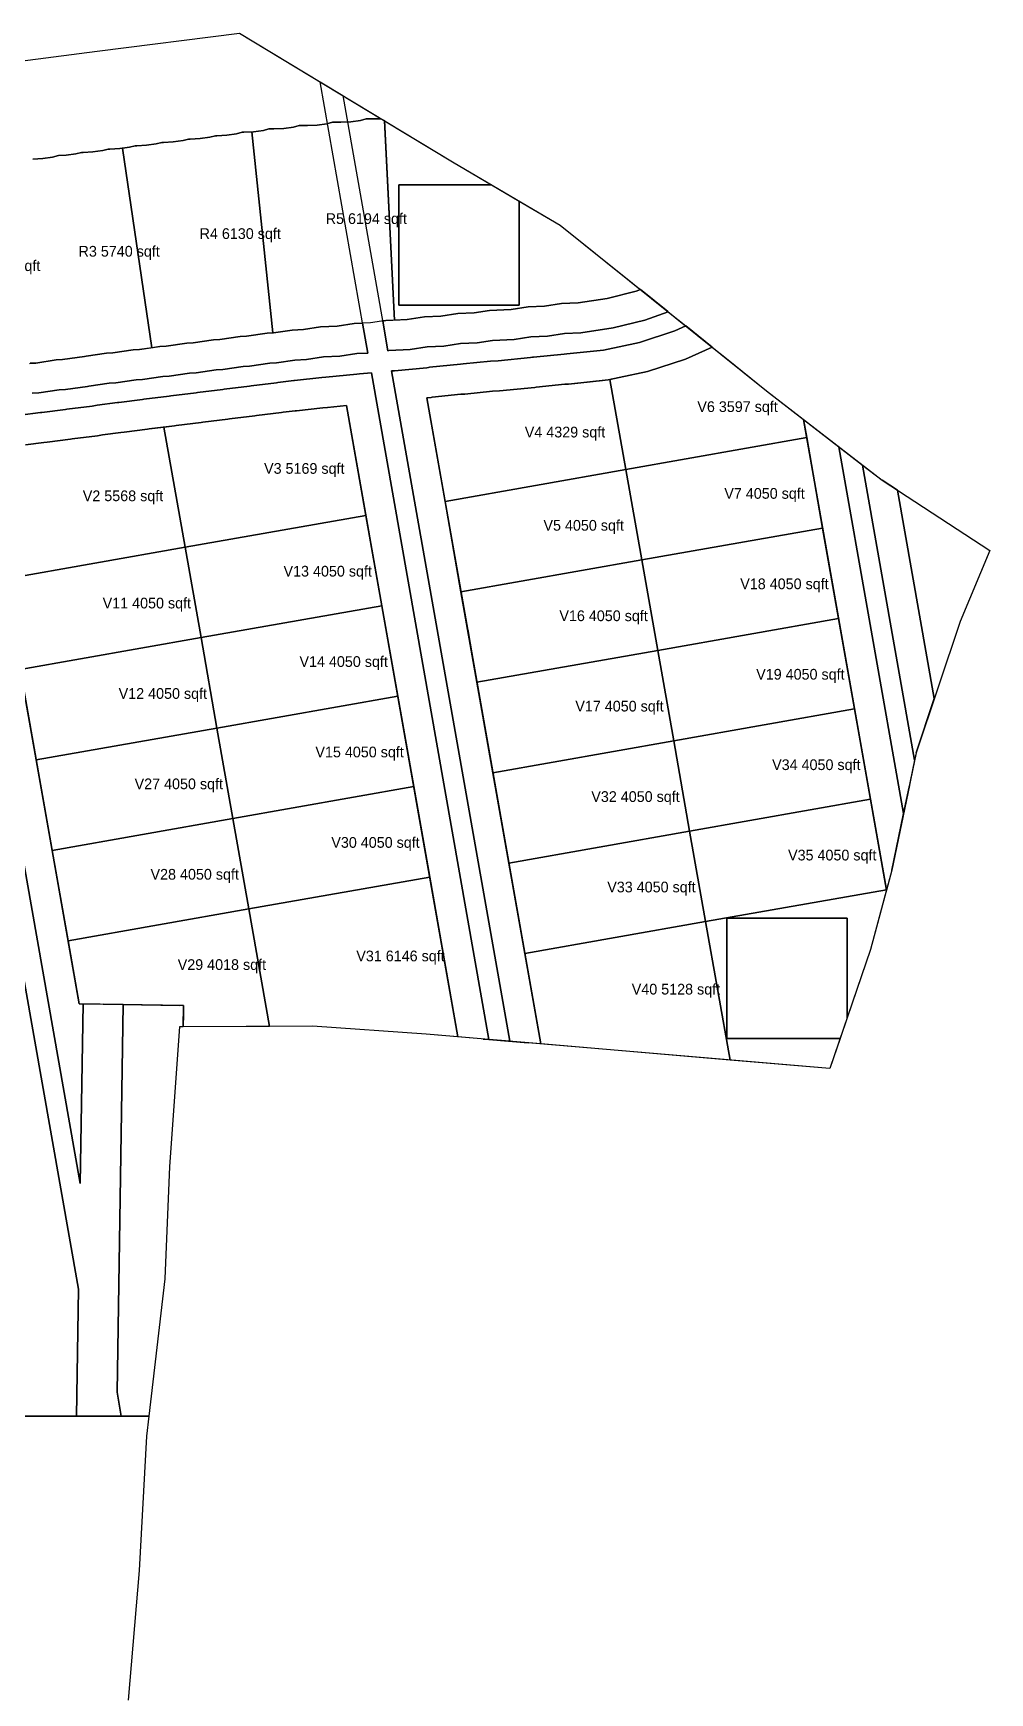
# Model space of a CAD drawing. Header units: metres. Extents: x 119 to 464, y -551 to -55.
# Drawn here: x 321.5 to 464.4, y -302.9 to -54.9 of the extents above; entities that cross this region are included whole.
import ezdxf

# ---------------------------------------------------------------- set-up
doc = ezdxf.new("R2010")
doc.units = ezdxf.units.M
for name, color, linetype in [('AMENITIES', 6, 'Continuous'), ('COLONY', 3, 'Continuous'), ('GARDENS', 82, 'Continuous'), ('PLOTS', 1, 'Continuous'), ('RESORT', 2, 'Continuous'), ('RIVER_PROMENADE', 62, 'Continuous'), ('ROADS', 8, 'Continuous'), ('TEXT', 7, 'Continuous')]:
    doc.layers.add(name, color=color, linetype=linetype)

msp = doc.modelspace()

# ---------------------------------------------------------------- linework, layer by layer
at = {"layer": 'AMENITIES'}
for points in [[(394.16, -95.57), (376.16, -95.57), (376.16, -77.57), (389.99, -77.57), (394.16, -80.02), (394.16, -95.57)], [(425.14, -205.12), (425.14, -187.12), (443.14, -187.12), (443.14, -202.05), (442.09, -205.12), (425.14, -205.12)]]:
    msp.add_lwpolyline(points, close=True, dxfattribs=at)
at = {"layer": 'COLONY'}
msp.add_lwpolyline([(293.47, -62.5), (331.12, -57.65), (352.37, -54.94), (384.19, -74.16), (400.25, -83.6), (431.09, -108.36), (448.39, -121.73), (464.45, -132.24), (460.01, -142.83), (453.45, -162.43), (449.83, -179.95), (446.64, -191.8), (440.55, -209.62), (380.23, -204.48), (363.26, -203.28), (343.39, -203.37), (341.9, -224.25), (341.2, -241.03), (338.8, -261.53), (224.09, -261.53)], dxfattribs=at)
at = {"layer": 'GARDENS'}
for points in [[(321.4, -108.74), (322.37, -108.69), (325.4, -108.24), (326.37, -108.19), (329.64, -107.7), (329.87, -107.69), (332.9, -107.24), (333.87, -107.19), (336.9, -106.74), (337.87, -106.69), (340.9, -106.24), (341.87, -106.19), (344.9, -105.74), (345.87, -105.69), (348.9, -105.24), (349.87, -105.19), (352.9, -104.74), (353.87, -104.69), (356.9, -104.24), (357.87, -104.19), (360.65, -103.77), (362.37, -103.69), (364.9, -103.31), (367.37, -103.19), (369.9, -102.81), (371.55, -102.73), (364.41, -62.21), (367.81, -64.27), (374.53, -102.37), (374.66, -102.35), (377.87, -102.19), (380.4, -101.81), (382.87, -101.69), (385.4, -101.31), (387.87, -101.19), (390.16, -100.85), (393.37, -100.69), (395.9, -100.31), (398.37, -100.19), (400.9, -99.81), (403.37, -99.69), (408.19, -98.97), (412.92, -97.79), (416.38, -96.55), (419.04, -98.68), (417.38, -99.42), (412.14, -101.13), (406.75, -102.28), (401.27, -102.85), (400.88, -102.87), (396.27, -103.35), (396.11, -103.36), (395.84, -103.41), (391.01, -103.87), (389.86, -103.92), (385.77, -104.35), (385.38, -104.37), (380.77, -104.85), (380.61, -104.86), (380.34, -104.91), (375.51, -105.37), (375.06, -105.39), (392.73, -205.54), (389.63, -205.28), (372.07, -105.66), (370.27, -105.85), (369.88, -105.87), (365.27, -106.35), (364.64, -106.38), (360.59, -106.83), (360.47, -106.84), (358.09, -107.12), (357.87, -107.17), (354.09, -107.62), (353.87, -107.67), (350.09, -108.12), (349.87, -108.17), (346.09, -108.62), (345.87, -108.67), (342.09, -109.12), (341.87, -109.17), (338.09, -109.62), (337.87, -109.67), (334.33, -110.09), (334.13, -110.12), (331.12, -110.5), (330.37, -110.67), (326.59, -111.12), (326.37, -111.17), (322.83, -111.59), (322.63, -111.62), (319.62, -112)], [(308.6, -113.5), (328.57, -226.76), (329, -199.95), (335, -200.05), (334.07, -257.94), (334.7, -261.53), (334.01, -261.53), (331.66, -261.53), (328.01, -261.53), (328.31, -242.56), (328.31, -242.56), (305.62, -113.88)]]:
    msp.add_lwpolyline(points, dxfattribs=at)
for points in [[(412.26, -93.25), (411.61, -93.48), (407.31, -94.56), (402.93, -95.21), (400.48, -95.33), (397.93, -95.71), (395.48, -95.83), (392.93, -96.21), (389.73, -96.37), (387.43, -96.71), (384.98, -96.83), (382.43, -97.21), (379.98, -97.33), (377.43, -97.71), (375.5, -97.81), (374.01, -68.01), (384.19, -74.16), (389.99, -77.57), (376.16, -77.57), (376.16, -95.57), (394.16, -95.57), (394.16, -80.02), (400.25, -83.6), (416.37, -96.54), (412.26, -93.25)], [(369.48, -98.33), (370.76, -98.27), (371.55, -102.73), (370.76, -98.27), (369.48, -98.33)], [(373.75, -97.94), (373.75, -97.94), (374.53, -102.37), (373.75, -97.94)], [(419.03, -98.68), (419.04, -98.68), (422.98, -101.85), (422.98, -101.85), (422.98, -101.85), (422.98, -101.85), (422.98, -101.85), (419.03, -98.68)], [(385.44, -108.88), (385.44, -108.88), (385.44, -108.88), (385.44, -108.88)], [(390.15, -108.41), (390.15, -108.41), (390.15, -108.41), (390.15, -108.41)], [(396.66, -107.83), (396.66, -107.83), (396.66, -107.83), (396.66, -107.83)], [(400.94, -107.38), (400.94, -107.38), (400.94, -107.38), (400.94, -107.38)], [(407.71, -106.66), (407.71, -106.66), (407.71, -106.66), (407.71, -106.66), (407.71, -106.66), (407.71, -106.66), (407.71, -106.66)], [(358.88, -111.55), (358.88, -111.55), (358.88, -111.55), (358.88, -111.55)], [(360.68, -111.34), (360.68, -111.34), (360.68, -111.34), (360.68, -111.34)], [(364.82, -110.89), (364.82, -110.89), (364.82, -110.89), (364.82, -110.89)], [(375.13, -148.94), (373.64, -140.48), (371.25, -126.97), (371.25, -126.97), (371.25, -126.97), (371.25, -126.97), (368.36, -110.56), (368.36, -110.55), (368.36, -110.55), (368.36, -110.55), (368.36, -110.55), (368.36, -110.55), (368.36, -110.55), (368.36, -110.55), (368.36, -110.55), (375.13, -148.94)], [(381.16, -109.33), (381.16, -109.33), (381.16, -109.33), (381.16, -109.33)], [(341.08, -113.79), (341.08, -113.79), (341.08, -113.79), (341.08, -113.79), (341.08, -113.79), (341.08, -113.79), (341.08, -113.79)], [(342.88, -113.55), (342.88, -113.55), (342.88, -113.55), (342.88, -113.55)], [(346.88, -113.05), (346.88, -113.05), (346.88, -113.05), (346.88, -113.05)], [(350.88, -112.55), (350.88, -112.55), (350.88, -112.55), (350.88, -112.55)], [(354.88, -112.05), (354.88, -112.05), (354.88, -112.05), (354.88, -112.05)], [(446.64, -191.8), (443.14, -202.05), (443.14, -187.12), (425.14, -187.12), (425.14, -205.12), (442.09, -205.12), (440.55, -209.62), (425.64, -208.35), (425.64, -208.35), (425.64, -208.35), (422, -187.66), (422, -187.66), (422, -187.66), (422, -187.66), (449.01, -182.9), (446.63, -169.39), (444.25, -155.88), (441.87, -142.37), (439.48, -128.87), (437.1, -115.36), (437.1, -115.36), (437.1, -115.36), (437.1, -115.36), (436.62, -112.64), (436.62, -112.64), (436.62, -112.64), (436.63, -112.64), (449.03, -182.93), (446.64, -191.8)], [(323.62, -116.02), (323.12, -116.08), (323.12, -116.08), (323.62, -116.02)], [(323.62, -116.02), (327.13, -115.61), (323.62, -116.02), (323.62, -116.02)], [(327.38, -115.55), (327.38, -115.55), (327.38, -115.55), (327.38, -115.55)], [(331.91, -114.93), (331.91, -114.93), (331.91, -114.93), (331.91, -114.93)], [(335.12, -114.52), (334.62, -114.58), (334.62, -114.58), (335.12, -114.52)], [(335.12, -114.52), (338.63, -114.11), (335.12, -114.52), (335.12, -114.52)], [(338.88, -114.05), (338.88, -114.05), (338.88, -114.05), (338.88, -114.05)], [(313.84, -117.31), (313.84, -117.31), (313.84, -117.31), (313.84, -117.31), (313.84, -117.31), (313.84, -117.31), (313.84, -117.31), (313.84, -117.32), (317.23, -136.5), (317.23, -136.5), (317.23, -136.5), (317.23, -136.5), (319.61, -150), (321.99, -163.51), (324.37, -177.02), (326.75, -190.53), (326.75, -190.53), (326.75, -190.53), (326.75, -190.53), (328.41, -199.94), (328.41, -199.94), (313.84, -117.31), (313.84, -117.31), (313.84, -117.31)], [(453.22, -163.56), (451.57, -171.51), (441.91, -116.72), (445.44, -119.45), (453.22, -163.56)], [(410.09, -120.12), (410.09, -120.12), (410.09, -120.12), (410.09, -120.12), (410.09, -120.12), (410.09, -120.12), (410.09, -120.12)], [(445.44, -119.45), (453.22, -163.55), (453.22, -163.55), (445.44, -119.45), (445.44, -119.45)], [(450.68, -123.23), (448.39, -121.73), (464.45, -132.24), (460.01, -142.83), (453.45, -162.43), (456.16, -154.33), (450.68, -123.23)], [(344.24, -131.73), (344.24, -131.73), (344.24, -131.73), (344.24, -131.73), (344.24, -131.73), (344.24, -131.73), (344.24, -131.73)], [(386.45, -144.02), (387.84, -151.9), (390.22, -165.41), (392.6, -178.92), (394.98, -192.42), (394.98, -192.42), (394.98, -192.42), (394.98, -192.42), (397.36, -205.94), (397.36, -205.94), (397.36, -205.94), (397.36, -205.94), (386.45, -144.02)], [(449.83, -179.95), (451.57, -171.51), (452.44, -167.32), (449.83, -179.95)], [(353.77, -185.76), (353.77, -185.76), (353.77, -185.76), (353.77, -185.76), (353.77, -185.76), (353.77, -185.76), (353.77, -185.76)], [(332, -200), (343.46, -200.18), (335, -200.05), (332, -200)], [(344, -200.2), (344, -200.2), (344, -200.2), (343.98, -201.42), (343.95, -203.37), (343.95, -203.37), (344, -200.2)], [(389.63, -205.28), (395.5, -205.78), (388.77, -205.21), (389.63, -205.28)]]:
    msp.add_lwpolyline(points, close=True, dxfattribs=at)
at = {"layer": 'PLOTS'}
for points in [[(354.47, -69.68), (355.93, -69.46), (356.76, -69.25), (357.5, -69.25), (358.97, -69.18), (360.43, -68.96), (361.26, -68.75), (362.5, -68.75), (363.97, -68.68), (365.43, -68.46), (366.26, -68.25), (367.5, -68.25), (368.97, -68.18), (370.43, -67.96), (371.26, -67.75), (373, -67.75), (373.54, -67.72), (374.01, -68), (375.5, -97.81), (374.23, -97.87), (371.93, -98.21), (369.48, -98.33), (366.93, -98.71), (364.48, -98.83), (361.93, -99.21), (360.23, -99.29), (357.43, -99.71), (357.36, -99.71), (354.21, -69.69), (354.47, -69.68)], [(335.93, -71.96), (336.76, -71.75), (337, -71.75), (338.47, -71.68), (339.93, -71.46), (340.76, -71.25), (341, -71.25), (342.47, -71.18), (343.93, -70.96), (344.76, -70.75), (345, -70.75), (346.47, -70.68), (347.93, -70.46), (348.76, -70.25), (349, -70.25), (350.47, -70.18), (351.93, -69.96), (352.76, -69.75), (353, -69.75), (354.21, -69.69), (357.36, -99.71), (356.48, -99.76), (353.43, -100.21), (352.48, -100.26), (349.43, -100.71), (348.48, -100.76), (345.43, -101.21), (344.48, -101.26), (341.43, -101.71), (340.48, -101.76), (339.24, -101.94), (334.88, -72.12), (335.93, -71.96)], [(437.1, -115.36), (437.1, -115.36), (410.09, -120.12), (410.09, -120.12), (410.09, -120.12), (407.71, -106.66), (407.71, -106.66), (407.71, -106.66), (409.08, -106.37), (413.31, -105.47), (413.31, -105.47), (419, -103.63), (419, -103.63), (422.98, -101.85), (422.98, -101.85), (422.98, -101.85), (422.99, -101.85), (422.99, -101.85), (422.99, -101.85), (425.1, -103.55), (431.09, -108.36), (431.09, -108.36), (436.62, -112.64), (436.62, -112.64), (436.62, -112.64), (437.1, -115.36), (437.1, -115.36)], [(410.09, -120.12), (410.09, -120.12), (383.07, -124.89), (383.07, -124.89), (383.07, -124.89), (380.35, -109.43), (380.35, -109.43), (380.35, -109.43), (380.97, -109.37), (380.97, -109.37), (381.16, -109.33), (381.16, -109.33), (385.44, -108.88), (385.44, -108.88), (386.01, -108.85), (386.01, -108.85), (390.15, -108.41), (390.15, -108.41), (391.22, -108.36), (391.22, -108.36), (396.47, -107.87), (396.47, -107.87), (396.66, -107.83), (396.66, -107.83), (400.94, -107.38), (400.94, -107.38), (401.51, -107.35), (401.51, -107.35), (406.59, -106.81), (407.45, -106.72), (407.45, -106.72), (407.71, -106.66), (407.71, -106.66), (407.71, -106.66), (410.09, -120.12), (410.09, -120.12)], [(371.25, -126.97), (371.25, -126.97), (344.24, -131.73), (344.24, -131.73), (344.24, -131.73), (341.08, -113.79), (341.08, -113.79), (341.08, -113.79), (342.63, -113.61), (342.63, -113.61), (342.88, -113.55), (342.88, -113.55), (346.63, -113.11), (346.63, -113.11), (346.88, -113.05), (346.88, -113.05), (350.63, -112.61), (350.63, -112.61), (350.88, -112.55), (350.88, -112.55), (354.63, -112.11), (354.63, -112.11), (354.88, -112.05), (354.88, -112.05), (358.63, -111.61), (358.63, -111.61), (358.88, -111.55), (358.88, -111.55), (360.68, -111.34), (360.68, -111.34), (360.86, -111.33), (360.86, -111.33), (364.82, -110.89), (364.82, -110.89), (365.51, -110.85), (365.51, -110.85), (368.36, -110.55), (368.36, -110.55), (368.36, -110.55), (368.36, -110.55), (368.36, -110.55), (368.36, -110.55), (368.36, -110.55), (368.36, -110.55), (368.36, -110.55), (368.36, -110.55), (368.36, -110.56), (371.25, -126.97), (371.25, -126.97)], [(412.47, -133.63), (410.09, -120.12), (437.1, -115.36), (439.48, -128.87), (412.47, -133.63)], [(385.45, -138.39), (383.07, -124.89), (410.09, -120.12), (412.47, -133.63), (385.45, -138.39)], [(346.62, -145.24), (344.24, -131.73), (371.25, -126.97), (373.64, -140.48), (346.62, -145.24)], [(414.85, -147.14), (412.47, -133.63), (439.48, -128.87), (441.87, -142.37), (414.85, -147.14)], [(319.61, -150), (317.23, -136.5), (344.24, -131.73), (346.62, -145.24), (319.61, -150)], [(387.84, -151.9), (385.45, -138.39), (412.47, -133.63), (414.85, -147.14), (387.84, -151.9)], [(349, -158.75), (346.62, -145.24), (373.64, -140.48), (376.02, -153.99), (349, -158.75)], [(417.23, -160.65), (414.85, -147.14), (441.87, -142.37), (444.25, -155.88), (417.23, -160.65)], [(321.99, -163.51), (319.61, -150), (346.62, -145.24), (349, -158.75), (321.99, -163.51)], [(390.22, -165.41), (387.84, -151.9), (414.85, -147.14), (417.23, -160.65), (390.22, -165.41)], [(351.38, -172.26), (349, -158.75), (376.02, -153.99), (378.4, -167.49), (351.38, -172.26)], [(419.61, -174.15), (417.23, -160.65), (444.25, -155.88), (446.63, -169.39), (419.61, -174.15)], [(324.37, -177.02), (321.99, -163.51), (349, -158.75), (351.38, -172.26), (324.37, -177.02)], [(392.6, -178.92), (390.22, -165.41), (417.23, -160.65), (419.61, -174.15), (392.6, -178.92)], [(353.77, -185.76), (351.38, -172.26), (378.4, -167.49), (380.78, -181), (353.77, -185.76)], [(422, -187.66), (419.61, -174.15), (446.63, -169.39), (449.01, -182.9), (422, -187.66)], [(326.75, -190.53), (324.37, -177.02), (351.38, -172.26), (353.77, -185.76), (326.75, -190.53)], [(394.98, -192.42), (392.6, -178.92), (419.61, -174.15), (422, -187.66), (394.98, -192.42)], [(384.99, -204.89), (384.99, -204.89), (380.23, -204.48), (380.23, -204.48), (363.26, -203.28), (363.26, -203.28), (356.86, -203.31), (356.86, -203.31), (356.86, -203.31), (353.77, -185.76), (353.77, -185.76), (353.77, -185.76), (380.78, -181), (380.78, -181), (380.78, -181), (384.99, -204.88), (384.99, -204.88), (384.99, -204.88), (384.99, -204.88), (384.99, -204.88), (384.99, -204.88), (384.99, -204.89), (384.99, -204.89), (384.99, -204.89), (384.99, -204.89), (384.99, -204.89)], [(356.86, -203.31), (356.86, -203.31), (343.95, -203.37), (343.95, -203.37), (343.95, -203.37), (343.98, -201.42), (344, -200.2), (344, -200.2), (344, -200.2), (344, -200.2), (344, -200.2), (344, -200.2), (344, -200.19), (344, -200.19), (344, -200.19), (344, -200.19), (344, -200.19), (343.99, -200.19), (343.99, -200.19), (343.99, -200.19), (343.99, -200.19), (343.99, -200.19), (343.99, -200.19), (343.99, -200.19), (328.41, -199.94), (328.41, -199.94), (328.41, -199.94), (326.75, -190.53), (326.75, -190.53), (326.75, -190.53), (353.77, -185.76), (353.77, -185.76), (353.77, -185.76), (356.86, -203.31), (356.86, -203.31)], [(425.64, -208.35), (425.64, -208.35), (397.36, -205.94), (397.36, -205.94), (397.36, -205.94), (394.98, -192.42), (394.98, -192.42), (394.98, -192.42), (422, -187.66), (422, -187.66), (422, -187.66), (425.64, -208.35), (425.64, -208.35)]]:
    msp.add_lwpolyline(points, close=True, dxfattribs=at)
for points in [[(321.5, -73.75), (322.97, -73.68), (324.43, -73.46), (325.32, -73.23), (326.47, -73.18), (327.93, -72.96), (328.76, -72.75), (329, -72.75), (330.47, -72.68), (331.93, -72.46), (332.76, -72.25), (333, -72.25), (334.47, -72.18), (334.88, -72.12), (339.24, -101.94), (337.43, -102.21), (336.48, -102.26), (333.43, -102.71), (332.48, -102.76), (329.43, -103.21), (329.23, -103.22), (325.93, -103.71), (324.98, -103.76), (321.93, -104.21), (321.09, -104.25)], [(320.41, -116.43), (323.12, -116.08), (323.62, -116.02), (327.13, -115.61), (327.13, -115.61), (327.38, -115.55), (327.38, -115.55), (331.13, -115.11), (331.13, -115.11), (331.91, -114.93), (331.91, -114.93), (334.62, -114.58), (335.12, -114.52), (338.63, -114.11), (338.63, -114.11), (338.88, -114.05), (338.88, -114.05), (341.08, -113.79), (341.08, -113.79), (341.08, -113.79), (344.24, -131.73), (344.24, -131.73), (344.24, -131.73), (344.24, -131.73), (317.23, -136.5)]]:
    msp.add_lwpolyline(points, dxfattribs=at)
at = {"layer": 'RESORT'}
msp.add_lwpolyline([(215.94, -326.8), (228.99, -298.46), (232.53, -278.27), (224.09, -261.53), (338.8, -261.53), (338.45, -264.51), (337.37, -284.59), (335.73, -303.96)], dxfattribs=at)
at = {"layer": 'RIVER_PROMENADE'}
msp.add_lwpolyline([(293.47, -62.5), (331.12, -57.65), (352.37, -54.94), (373.54, -67.72), (373, -67.75), (371.26, -67.75), (370.43, -67.96), (368.97, -68.18), (367.5, -68.25), (366.26, -68.25), (365.43, -68.46), (363.97, -68.68), (362.5, -68.75), (361.26, -68.75), (360.43, -68.96), (358.97, -69.18), (357.5, -69.25), (356.76, -69.25), (355.93, -69.46), (354.47, -69.68), (353, -69.75), (352.76, -69.75), (351.93, -69.96), (350.47, -70.18), (349, -70.25), (348.76, -70.25), (347.93, -70.46), (346.47, -70.68), (345, -70.75), (344.76, -70.75), (343.93, -70.96), (342.47, -71.18), (341, -71.25), (340.76, -71.25), (339.93, -71.46), (338.47, -71.68), (337, -71.75), (336.76, -71.75), (335.93, -71.96), (334.47, -72.18), (333, -72.25), (332.76, -72.25), (331.93, -72.46), (330.47, -72.68), (329, -72.75), (328.76, -72.75), (327.93, -72.96), (326.47, -73.18), (325.32, -73.23), (324.43, -73.46), (322.97, -73.68), (321.5, -73.75)], dxfattribs=at)
at = {"layer": 'ROADS'}
for points in [[(374.23, -97.87), (377.43, -97.71), (379.98, -97.33), (382.43, -97.21), (384.98, -96.83), (387.43, -96.71), (389.73, -96.37), (392.93, -96.21), (395.48, -95.83), (397.93, -95.71), (400.48, -95.33), (402.93, -95.21), (407.31, -94.56), (411.61, -93.48), (412.26, -93.25), (416.38, -96.55), (412.92, -97.79), (408.19, -98.97), (403.37, -99.69), (400.9, -99.81), (398.37, -100.19), (395.9, -100.31), (393.37, -100.69), (390.16, -100.85), (387.87, -101.19), (385.4, -101.31), (382.87, -101.69), (380.4, -101.81), (377.87, -102.19), (374.66, -102.35), (374.53, -102.37), (373.75, -97.94), (374.23, -97.87)], [(422.98, -101.85), (419, -103.63), (413.31, -105.47), (407.45, -106.72), (401.51, -107.35), (400.94, -107.38), (396.66, -107.83), (396.47, -107.87), (391.22, -108.36), (390.15, -108.41), (386.01, -108.85), (385.44, -108.88), (381.16, -109.33), (380.97, -109.37), (380.35, -109.43), (397.36, -205.94), (389.63, -205.28), (392.73, -205.54), (375.06, -105.39), (375.51, -105.37), (380.34, -104.91), (380.61, -104.86), (380.77, -104.85), (385.38, -104.37), (385.77, -104.35), (389.86, -103.92), (391.01, -103.87), (395.84, -103.41), (396.11, -103.36), (396.27, -103.35), (400.88, -102.87), (401.27, -102.85), (406.75, -102.28), (412.14, -101.13), (417.38, -99.42), (419.03, -98.68), (422.98, -101.85)], [(449.83, -179.95), (449.03, -182.95), (436.63, -112.64), (441.91, -116.72), (451.57, -171.51), (449.83, -179.95)], [(450.68, -123.23), (456.16, -154.33), (453.45, -162.43), (453.22, -163.55), (445.44, -119.45), (448.39, -121.73), (450.68, -123.23)], [(341.2, -241.03), (338.8, -261.53), (334.7, -261.53), (334.07, -257.94), (335, -200.05), (344, -200.19), (343.95, -203.37), (343.39, -203.37), (341.9, -224.25), (341.2, -241.03)]]:
    msp.add_lwpolyline(points, close=True, dxfattribs=at)
for points in [[(320.98, -104.26), (321.93, -104.21), (324.98, -103.76), (325.93, -103.71), (329.23, -103.22), (329.43, -103.21), (332.48, -102.76), (333.43, -102.71), (336.48, -102.26), (337.43, -102.21), (340.48, -101.76), (341.43, -101.71), (344.48, -101.26), (345.43, -101.21), (348.48, -100.76), (349.43, -100.71), (352.48, -100.26), (353.43, -100.21), (356.48, -99.76), (357.43, -99.71), (360.23, -99.29), (361.93, -99.21), (364.48, -98.83), (366.93, -98.71), (369.48, -98.33), (370.76, -98.27), (371.55, -102.73), (369.9, -102.81), (367.37, -103.19), (364.9, -103.31), (362.37, -103.69), (360.65, -103.77), (357.87, -104.19), (356.9, -104.24), (353.87, -104.69), (352.9, -104.74), (349.87, -105.19), (348.9, -105.24), (345.87, -105.69), (344.9, -105.74), (341.87, -106.19), (340.9, -106.24), (337.87, -106.69), (336.9, -106.74), (333.87, -107.19), (332.9, -107.24), (329.87, -107.69), (329.64, -107.7), (326.37, -108.19), (325.4, -108.24), (322.37, -108.69), (321.4, -108.74)], [(319.62, -112), (322.63, -111.62), (322.83, -111.59), (326.37, -111.17), (326.59, -111.12), (330.37, -110.67), (331.12, -110.5), (334.13, -110.12), (334.33, -110.09), (337.87, -109.67), (338.09, -109.62), (341.87, -109.17), (342.09, -109.12), (345.87, -108.67), (346.09, -108.62), (349.87, -108.17), (350.09, -108.12), (353.87, -107.67), (354.09, -107.62), (357.87, -107.17), (358.09, -107.12), (360.47, -106.84), (360.59, -106.83), (364.64, -106.38), (365.27, -106.35), (369.88, -105.87), (370.27, -105.85), (372.07, -105.66), (389.63, -205.28), (384.99, -204.89), (384.99, -204.89), (368.36, -110.55), (365.51, -110.85), (364.82, -110.89), (360.86, -111.33), (360.68, -111.34), (358.88, -111.55), (358.63, -111.61), (354.88, -112.05), (354.63, -112.11), (350.88, -112.55), (350.63, -112.61), (346.88, -113.05), (346.63, -113.11), (342.88, -113.55), (342.63, -113.61), (338.88, -114.05), (338.63, -114.11), (335.12, -114.52), (334.62, -114.58), (331.91, -114.93), (331.13, -115.11), (327.38, -115.55), (327.13, -115.61), (323.62, -116.02), (323.12, -116.08), (320.41, -116.43)], [(305.62, -113.88), (328.31, -242.56), (328.01, -261.53), (319.01, -261.53)], [(313.84, -117.31), (328.41, -199.94), (329, -199.95), (328.57, -226.76), (308.6, -113.5)]]:
    msp.add_lwpolyline(points, dxfattribs=at)

# ---------------------------------------------------------------- texts
at = {"layer": 'TEXT'}
for s, p in [('R5 6194 sqft', (365.24, -83.44)), ('R4 6130 sqft', (346.4, -85.68)), ('R3 5740 sqft', (328.32, -88.32)), ('R2 5938 sqft', (310.48, -90.47)), ('V6 3597 sqft', (420.76, -111.53)), ('V4 4329 sqft', (394.98, -115.33)), ('V3 5169 sqft', (356.03, -120.76)), ('V2 5568 sqft', (328.95, -124.85)), ('V7 4050 sqft', (424.79, -124.49)), ('V5 4050 sqft', (397.77, -129.26)), ('V13 4050 sqft', (358.94, -136.11)), ('V18 4050 sqft', (427.17, -138)), ('V11 4050 sqft', (331.92, -140.87)), ('V16 4050 sqft', (400.15, -142.77)), ('V14 4050 sqft', (361.32, -149.61)), ('V19 4050 sqft', (429.55, -151.51)), ('V12 4050 sqft', (334.31, -154.38)), ('V17 4050 sqft', (402.53, -156.27)), ('V15 4050 sqft', (363.7, -163.12)), ('V34 4050 sqft', (431.93, -165.02)), ('V27 4050 sqft', (336.69, -167.88)), ('V32 4050 sqft', (404.92, -169.78)), ('V30 4050 sqft', (366.08, -176.63)), ('V35 4050 sqft', (434.31, -178.52)), ('V28 4050 sqft', (339.07, -181.39)), ('V33 4050 sqft', (407.3, -183.29)), ('V29 4018 sqft', (343.13, -194.88)), ('V31 6146 sqft', (369.81, -193.59)), ('V40 5128 sqft', (410.96, -198.55))]:
    msp.add_text(s, height=1.6, dxfattribs=at).set_placement(p)

doc.saveas('drawing.dxf')
